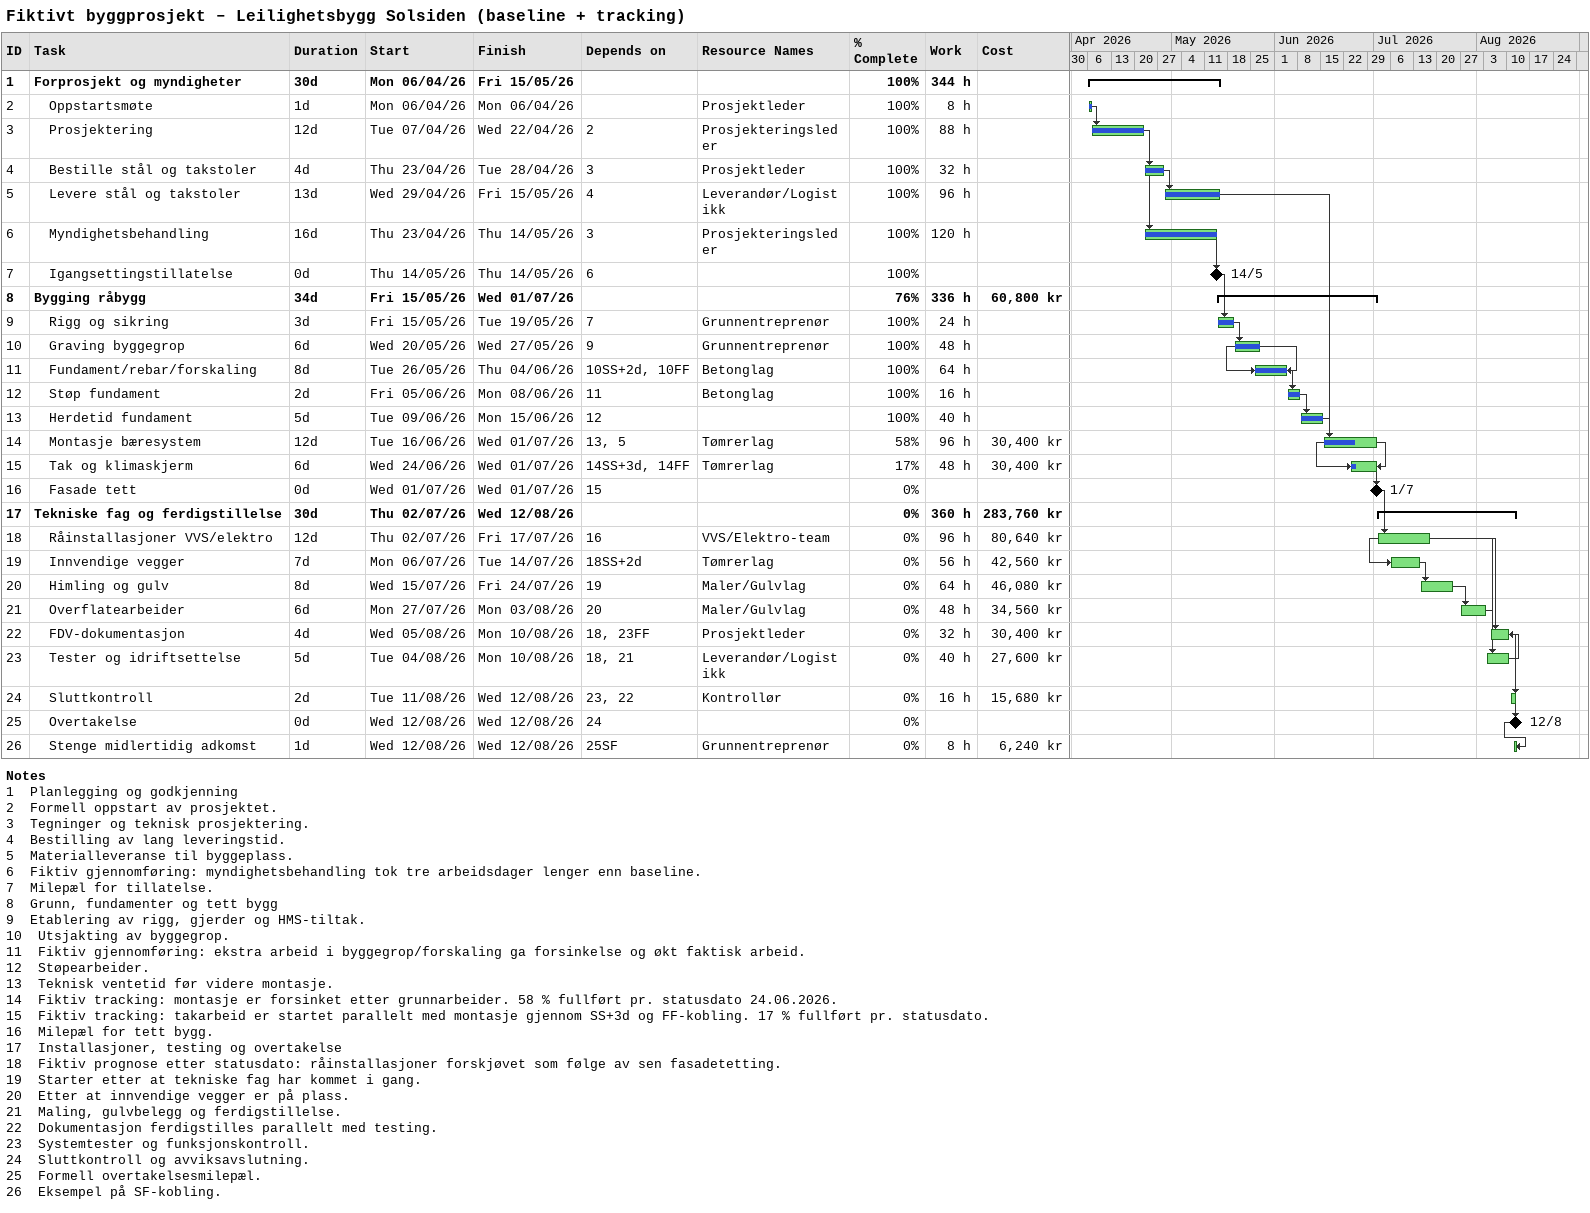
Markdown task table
Fiktivt byggprosjekt – Leilighetsbygg Solsiden (baseline + tracking)

| ID | Level | Task | Duration | Start | Finish | Predecessors | Resources | % complete | Work (h) | Cost (kr) |
|---|---|---|---|---|---|---|---|---|---|---|
| 1 | 1 | **Forprosjekt og myndigheter** | 30d | 2026-04-06 | 2026-05-15 |  |  | 100 | 344 |  |
| 2 | 2 | Oppstartsmøte | 1d | 2026-04-06 | 2026-04-06 |  | Prosjektleder | 100 | 8 |  |
| 3 | 2 | Prosjektering | 12d | 2026-04-07 | 2026-04-22 | 2 | Prosjekteringsleder | 100 | 88 |  |
| 4 | 2 | Bestille stål og takstoler | 4d | 2026-04-23 | 2026-04-28 | 3 | Prosjektleder | 100 | 32 |  |
| 5 | 2 | Levere stål og takstoler | 13d | 2026-04-29 | 2026-05-15 | 4 | Leverandør/Logistikk | 100 | 96 |  |
| 6 | 2 | Myndighetsbehandling | 16d | 2026-04-23 | 2026-05-14 | 3 | Prosjekteringsleder | 100 | 120 |  |
| 7 | 2 | Igangsettingstillatelse | 0d | 2026-05-14 | 2026-05-14 | 6 |  | 100 |  |  |
| 8 | 1 | **Bygging råbygg** | 34d | 2026-05-15 | 2026-07-01 |  |  | 76 | 336 | 60800 |
| 9 | 2 | Rigg og sikring | 3d | 2026-05-15 | 2026-05-19 | 7 | Grunnentreprenør | 100 | 24 |  |
| 10 | 2 | Graving byggegrop | 6d | 2026-05-20 | 2026-05-27 | 9 | Grunnentreprenør | 100 | 48 |  |
| 11 | 2 | Fundament/rebar/forskaling | 8d | 2026-05-26 | 2026-06-04 | 10SS+2d, 10FF | Betonglag | 100 | 64 |  |
| 12 | 2 | Støp fundament | 2d | 2026-06-05 | 2026-06-08 | 11 | Betonglag | 100 | 16 |  |
| 13 | 2 | Herdetid fundament | 5d | 2026-06-09 | 2026-06-15 | 12 |  | 100 | 40 |  |
| 14 | 2 | Montasje bæresystem | 12d | 2026-06-16 | 2026-07-01 | 13, 5 | Tømrerlag | 58 | 96 | 30400 |
| 15 | 2 | Tak og klimaskjerm | 6d | 2026-06-24 | 2026-07-01 | 14SS+3d, 14FF | Tømrerlag | 17 | 48 | 30400 |
| 16 | 2 | Fasade tett | 0d | 2026-07-01 | 2026-07-01 | 15 |  | 0 |  |  |
| 17 | 1 | **Tekniske fag og ferdigstillelse** | 30d | 2026-07-02 | 2026-08-12 |  |  | 0 | 360 | 283760 |
| 18 | 2 | Råinstallasjoner VVS/elektro | 12d | 2026-07-02 | 2026-07-17 | 16 | VVS/Elektro-team | 0 | 96 | 80640 |
| 19 | 2 | Innvendige vegger | 7d | 2026-07-06 | 2026-07-14 | 18SS+2d | Tømrerlag | 0 | 56 | 42560 |
| 20 | 2 | Himling og gulv | 8d | 2026-07-15 | 2026-07-24 | 19 | Maler/Gulvlag | 0 | 64 | 46080 |
| 21 | 2 | Overflatearbeider | 6d | 2026-07-27 | 2026-08-03 | 20 | Maler/Gulvlag | 0 | 48 | 34560 |
| 22 | 2 | FDV-dokumentasjon | 4d | 2026-08-05 | 2026-08-10 | 18, 23FF | Prosjektleder | 0 | 32 | 30400 |
| 23 | 2 | Tester og idriftsettelse | 5d | 2026-08-04 | 2026-08-10 | 18, 21 | Leverandør/Logistikk | 0 | 40 | 27600 |
| 24 | 2 | Sluttkontroll | 2d | 2026-08-11 | 2026-08-12 | 23, 22 | Kontrollør | 0 | 16 | 15680 |
| 25 | 2 | Overtakelse | 0d | 2026-08-12 | 2026-08-12 | 24 |  | 0 |  |  |
| 26 | 2 | Stenge midlertidig adkomst | 1d | 2026-08-12 | 2026-08-12 | 25SF | Grunnentreprenør | 0 | 8 | 6240 |

Notes
- 1: Planlegging og godkjenning
- 2: Formell oppstart av prosjektet.
- 3: Tegninger og teknisk prosjektering.
- 4: Bestilling av lang leveringstid.
- 5: Materialleveranse til byggeplass.
- 6: Fiktiv gjennomføring: myndighetsbehandling tok tre arbeidsdager lenger enn baseline.
- 7: Milepæl for tillatelse.
- 8: Grunn, fundamenter og tett bygg
- 9: Etablering av rigg, gjerder og HMS-tiltak.
- 10: Utsjakting av byggegrop.
- 11: Fiktiv gjennomføring: ekstra arbeid i byggegrop/forskaling ga forsinkelse og økt faktisk arbeid.
- 12: Støpearbeider.
- 13: Teknisk ventetid før videre montasje.
- 14: Fiktiv tracking: montasje er forsinket etter grunnarbeider. 58 % fullført pr. statusdato 24.06.2026.
- 15: Fiktiv tracking: takarbeid er startet parallelt med montasje gjennom SS+3d og FF-kobling. 17 % fullført pr. statusdato.
- 16: Milepæl for tett bygg.
- 17: Installasjoner, testing og overtakelse
- 18: Fiktiv prognose etter statusdato: råinstallasjoner forskjøvet som følge av sen fasadetetting.
- 19: Starter etter at tekniske fag har kommet i gang.
- 20: Etter at innvendige vegger er på plass.
- 21: Maling, gulvbelegg og ferdigstillelse.
- 22: Dokumentasjon ferdigstilles parallelt med testing.
- 23: Systemtester og funksjonskontroll.
- 24: Sluttkontroll og avviksavslutning.
- 25: Formell overtakelsesmilepæl.
- 26: Eksempel på SF-kobling.
